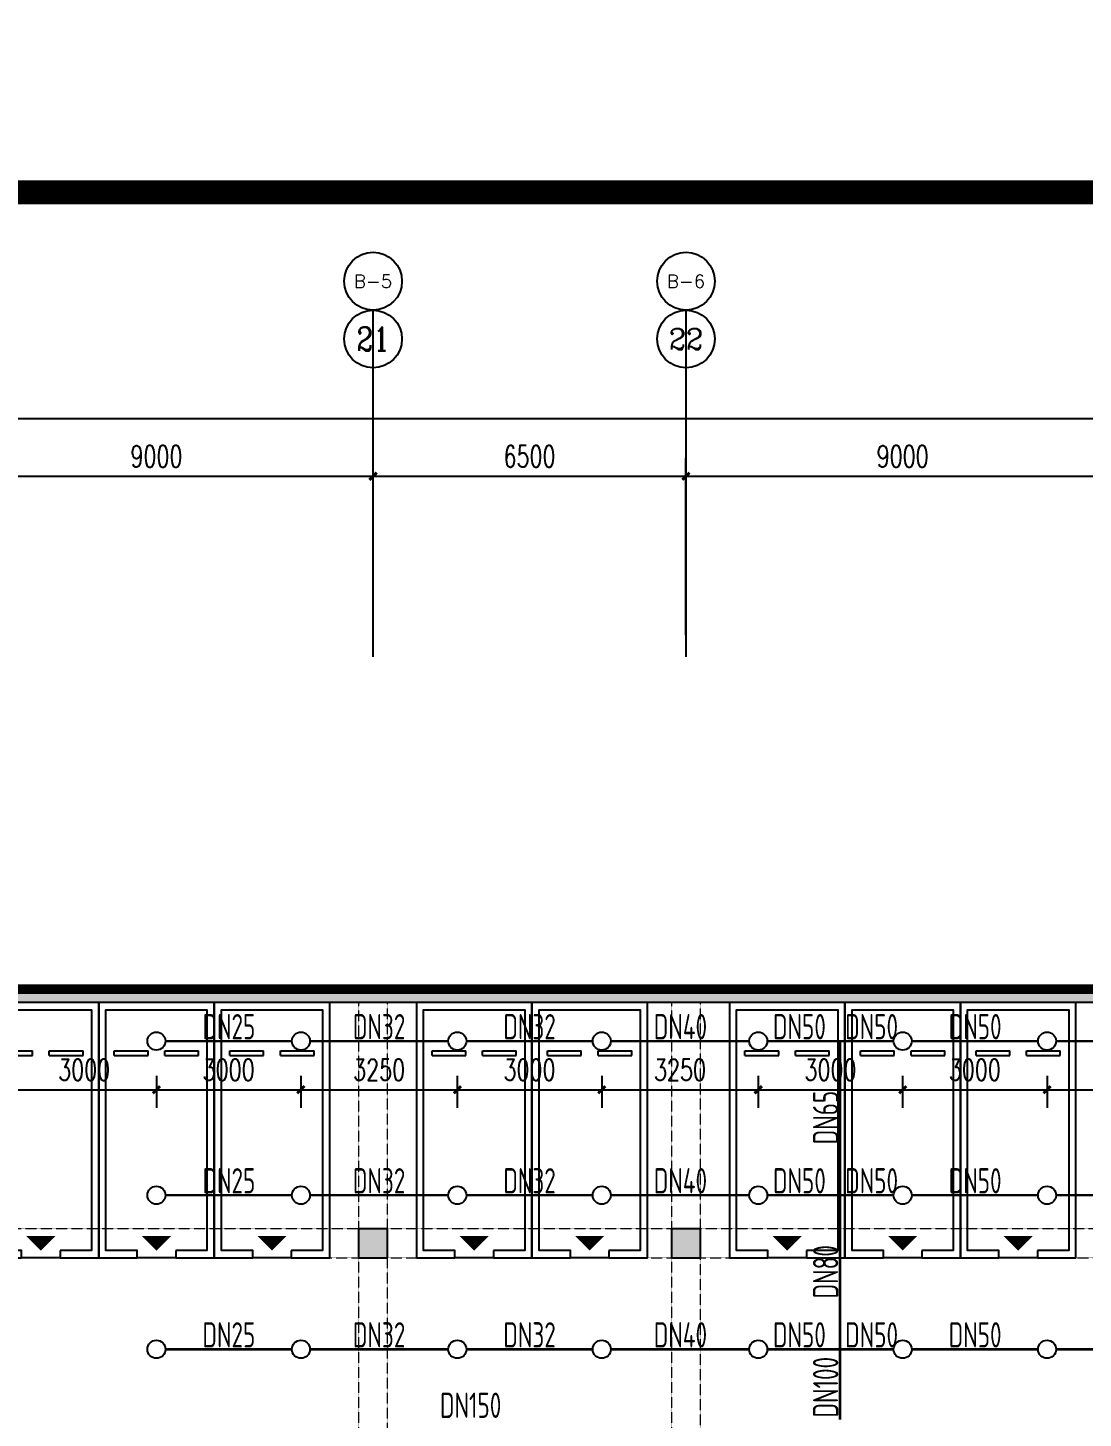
# Model space of a CAD drawing. Extents: x 6824721 to 16538177, y 2478193 to 6665639.
# Drawn here: x 8844542 to 8866464, y 2940521 to 2969395 of the extents above; entities that cross this region are included whole.
import ezdxf
from ezdxf.enums import TextEntityAlignment as Align

# ---------------------------------------------------------------- set-up
doc = ezdxf.new("R2010")
doc.units = 0
doc.header["$LTSCALE"] = 10
doc.linetypes.add('DASH', pattern=[0.35, 0.25, -0.1])
for name, color, linetype in [('0-wo', 8, 'Continuous'), ('00-停车位', 67, 'Continuous'), ('AXIS', 3, 'Continuous'), ('AXIS_TEXT', 7, 'Continuous'), ('PUB_HATCH', 8, 'Continuous'), ('S-梁-虚线', 4, 'DASH'), ('W-EQUIP_喷头', 7, 'Continuous'), ('W-PIPE-喷淋中', 6, 'Continuous'), ('W-TEXT_喷淋', 7, 'Continuous'), ('W-TWT_DIM', 3, 'Continuous'), ('WALL', 9, 'Continuous')]:
    doc.layers.add(name, color=color, linetype=linetype)
doc.layers.add('钢梁', color=141, linetype='Continuous', lineweight=18)
doc.styles.add('8B2_02', font='tssdeng.shx', dxfattribs={"width": 0.7, "bigfont": 'TSSDCHN.shx'})
doc.styles.add('_TCH_AXIS', font='COMPLEX', dxfattribs={"bigfont": 'GBCBIG'})
doc.styles.add('_TCH_DIM_T3', font='SIMPLEX', dxfattribs={"width": 0.705882, "bigfont": 'GBCBIG'})
doc.styles.add('COMPLEX', font='COMPLEX')
doc.styles.add('STANDARD_T3', font='TSSDENG.shx', dxfattribs={"width": 0.56, "bigfont": 'TSSDCHN.shx'})
doc.dimstyles.new('_TCH_ARCH&&150', dxfattribs={"dimtxt": 525, "dimasz": 150, "dimexe": 375, "dimexo": 450, "dimgap": 150, "dimtad": 1, "dimdec": 0, "dimzin": 0, "dimdsep": 46, "dimtxsty": 'STANDARD_T3', "dimblk": 'ARCHTICK', "dimcen": 0.09, "dimclrt": 7, "dimazin": 2, "dimtfac": 1, "dimtdec": 0, "dimtix": 1, "dimtmove": 2, "dimatfit": 3, "dimfxl": 0, "dimtolj": 1, "dimtzin": 0, "dimarcsym": 0})
doc.dimstyles.new('_TWT_ARCH&&150', dxfattribs={"dimtxt": 446.25, "dimasz": 150, "dimexe": 375, "dimexo": 450, "dimgap": 189.375, "dimtad": 1, "dimdec": 0, "dimzin": 0, "dimdsep": 46, "dimtxsty": '_TCH_DIM_T3', "dimblk": 'ARCHTICK', "dimcen": 0.09, "dimclrt": 7, "dimazin": 2, "dimtfac": 1, "dimtdec": 0, "dimtix": 1, "dimtmove": 2, "dimatfit": 3, "dimfxl": 0, "dimtolj": 1, "dimtzin": 0, "dimarcsym": 0})

# ---------------------------------------------------------------- blocks, each defined once
blk = doc.blocks.new('车位2400x5300')
at = {"layer": '00-停车位', "color": 251}
for p, q in [((-875, -1000), (-175, -1000)), ((-875, -1100), (-875, -1000)), ((-875, -1100), (-175, -1100)), ((-175, -1100), (-175, -1000)), ((175, -1000), (875, -1000)), ((175, -1100), (175, -1000)), ((175, -1100), (875, -1100)), ((875, -1100), (875, -1000)), ((400, -5300), (-400, -5300))]:
    blk.add_line(p, q, dxfattribs=at)
blk.add_lwpolyline([(400, -5150), (400, -5300), (1200, -5300), (1200, 0), (-1200, 0), (-1200, -5300), (-400, -5300), (-400, -5150), (-1050, -5150), (-1050, -150), (1050, -150), (1050, -5150), (400, -5150)], dxfattribs=at)
blk.add_lwpolyline([(0, -5150, 0, 600, 0), (0, -4850, 600, 600, 0)], format="xyseb", dxfattribs=at)
blk = doc.blocks.new('_FZH')
blk.add_lwpolyline([(-0.5, -0.5), (0.5, -0.5), (0.5, 0.5), (-0.5, 0.5)], close=True)
at = {"layer": 'PUB_HATCH'}
blk.add_solid([(-0.5, -0.5), (0.5, -0.5), (-0.5, 0.5), (0.5, 0.5)], dxfattribs=at)
blk = doc.blocks.new('_AXISO')
blk.add_circle((0, 0), 0.5)
at = {"layer": 'AXIS_TEXT', "style": 'COMPLEX', "width": 1.041667}
blk.add_attdef('A', text='', height=0.56, dxfattribs=at).set_placement((-0.25, -0.28), (0.25, -0.28), align=Align.FIT)
blk = doc.blocks.new('_ArchTick')
at = {"color": 0, "linetype": 'ByBlock', "const_width": 0.4}
blk.add_lwpolyline([(-0.5, -0.5), (0.5, 0.5)], dxfattribs=at)
blk = doc.blocks.new('*D235')
at = {"layer": 'AXIS', "color": 0, "lineweight": -2, "transparency": 16777216}
for p, q in [((44241, 856556), (44241, 860231)), ((53241, 856556), (53241, 860231)), ((44241, 859856), (53241, 859856))]:
    blk.add_line(p, q, dxfattribs=at)
at = {"layer": 'Defpoints', "color": 0, "transparency": 16777216}
for p in [(53241, 859856), (44241, 856106), (53241, 856106)]:
    blk.add_point(p, dxfattribs=at)
at = {"layer": 'AXIS', "color": 0, "lineweight": -2, "transparency": 16777216, "xscale": 150, "yscale": 150, "zscale": 150, "rotation": 180}
blk.add_blockref('_ArchTick', (44241, 859856), dxfattribs=at)
at = {"layer": 'AXIS', "color": 0, "lineweight": -2, "transparency": 16777216, "xscale": 150, "yscale": 150, "zscale": 150}
blk.add_blockref('_ArchTick', (53241, 859856), dxfattribs=at)
at = {"layer": 'AXIS', "color": 7, "transparency": 16777216, "insert": (48741, 860268), "char_height": 446.2, "attachment_point": 5, "style": '_TCH_DIM_T3'}
blk.add_mtext('\\A1;9000', dxfattribs=at)
blk = doc.blocks.new('*D236')
at = {"layer": 'AXIS', "color": 0, "lineweight": -2, "transparency": 16777216}
for p, q in [((53241, 856556), (53241, 860231)), ((59741, 856556), (59741, 860231)), ((53241, 859856), (59741, 859856))]:
    blk.add_line(p, q, dxfattribs=at)
at = {"layer": 'Defpoints', "color": 0, "transparency": 16777216}
for p in [(59741, 859856), (53241, 856106), (59741, 856106)]:
    blk.add_point(p, dxfattribs=at)
at = {"layer": 'AXIS', "color": 0, "lineweight": -2, "transparency": 16777216, "xscale": 150, "yscale": 150, "zscale": 150, "rotation": 180}
blk.add_blockref('_ArchTick', (53241, 859856), dxfattribs=at)
at = {"layer": 'AXIS', "color": 0, "lineweight": -2, "transparency": 16777216, "xscale": 150, "yscale": 150, "zscale": 150}
blk.add_blockref('_ArchTick', (59741, 859856), dxfattribs=at)
at = {"layer": 'AXIS', "color": 7, "transparency": 16777216, "insert": (56491, 860268), "char_height": 446.2, "attachment_point": 5, "style": '_TCH_DIM_T3'}
blk.add_mtext('\\A1;6500', dxfattribs=at)
blk = doc.blocks.new('*D237')
at = {"layer": 'AXIS', "color": 0, "lineweight": -2, "transparency": 16777216}
for p, q in [((59741, 856556), (59741, 860231)), ((68741, 856556), (68741, 860231)), ((59741, 859856), (68741, 859856))]:
    blk.add_line(p, q, dxfattribs=at)
at = {"layer": 'Defpoints', "color": 0, "transparency": 16777216}
for p in [(68741, 859856), (59741, 856106), (68741, 856106)]:
    blk.add_point(p, dxfattribs=at)
at = {"layer": 'AXIS', "color": 0, "lineweight": -2, "transparency": 16777216, "xscale": 150, "yscale": 150, "zscale": 150, "rotation": 180}
blk.add_blockref('_ArchTick', (59741, 859856), dxfattribs=at)
at = {"layer": 'AXIS', "color": 0, "lineweight": -2, "transparency": 16777216, "xscale": 150, "yscale": 150, "zscale": 150}
blk.add_blockref('_ArchTick', (68741, 859856), dxfattribs=at)
at = {"layer": 'AXIS', "color": 7, "transparency": 16777216, "insert": (64241, 860268), "char_height": 446.2, "attachment_point": 5, "style": '_TCH_DIM_T3'}
blk.add_mtext('\\A1;9000', dxfattribs=at)
blk = doc.blocks.new('*D263')
at = {"layer": 'AXIS', "color": 0, "lineweight": -2, "transparency": 16777216}
for p, q in [((-95159, 856556), (-95159, 861431)), ((106241, 856556), (106241, 861431)), ((-95159, 861056), (106241, 861056))]:
    blk.add_line(p, q, dxfattribs=at)
at = {"layer": 'Defpoints', "color": 0, "transparency": 16777216}
for p in [(106241, 861056), (-95159, 856106), (106241, 856106)]:
    blk.add_point(p, dxfattribs=at)
at = {"layer": 'AXIS', "color": 0, "lineweight": -2, "transparency": 16777216, "xscale": 150, "yscale": 150, "zscale": 150, "rotation": 180}
blk.add_blockref('_ArchTick', (-95159, 861056), dxfattribs=at)
at = {"layer": 'AXIS', "color": 0, "lineweight": -2, "transparency": 16777216, "xscale": 150, "yscale": 150, "zscale": 150}
blk.add_blockref('_ArchTick', (106241, 861056), dxfattribs=at)
at = {"layer": 'AXIS', "color": 7, "transparency": 16777216, "insert": (5541, 861468), "char_height": 446.2, "attachment_point": 5, "style": '_TCH_DIM_T3'}
blk.add_mtext('\\A1;201400', dxfattribs=at)
blk = doc.blocks.new('jkytk')
at = {"layer": 'WALL', "color": 1, "const_width": 200}
blk.add_lwpolyline([(8519064, 2958073), (8600964, 2958077), (8600964, 2890959), (8590564, 2883869, -0.196817), (8587964, 2882721), (8583164, 2882721), (8583164, 2889377), (8575664, 2889377), (8575664, 2890077), (8570864, 2890077), (8570864, 2892502), (8561864, 2892502), (8561864, 2894777), (8566139, 2894777), (8566139, 2912952), (8537789, 2912952), (8537789, 2943777), (8519064, 2943773), (8519063, 2958073)], format="xyb", dxfattribs=at)
blk = doc.blocks.new('LIANGMOBAN')
at = {"layer": 'S-梁-虚线', "color": 8, "lineweight": 18}
for p, q in [((1981941, 235178), (1981941, 230478)), ((1982541, 230478), (1982541, 235178)), ((1988441, 235178), (1988441, 230478)), ((1989041, 230478), (1989041, 235178)), ((1981941, 230478), (1973541, 230478)), ((1988441, 230478), (1982541, 230478)), ((1997441, 230478), (1989041, 230478)), ((1973541, 229878), (1981941, 229878)), ((1981941, 229878), (1981941, 221478)), ((1982541, 229878), (1988441, 229878)), ((1982541, 221478), (1982541, 229878)), ((1988441, 229878), (1988441, 221553)), ((1989041, 229878), (1997441, 229878)), ((1989041, 221553), (1989041, 229878))]:
    blk.add_line(p, q, dxfattribs=at)
blk = doc.blocks.new('*D1233')
at = {"layer": 'Defpoints', "color": 0, "transparency": 16777216}
for p in [(8844214, 2948084), (8847214, 2948084), (8847214, 2947342)]:
    blk.add_point(p, dxfattribs=at)
at = {"layer": 'W-TWT_DIM', "color": 0, "lineweight": -2, "transparency": 16777216}
for p, q in [((8844214, 2947634), (8844214, 2946967)), ((8847214, 2947634), (8847214, 2946967)), ((8844214, 2947342), (8847214, 2947342))]:
    blk.add_line(p, q, dxfattribs=at)
at = {"layer": 'W-TWT_DIM', "color": 0, "lineweight": -2, "transparency": 16777216, "xscale": 150, "yscale": 150, "zscale": 150, "rotation": 180}
blk.add_blockref('_ArchTick', (8844214, 2947342), dxfattribs=at)
at = {"layer": 'W-TWT_DIM', "color": 0, "lineweight": -2, "transparency": 16777216, "xscale": 150, "yscale": 150, "zscale": 150}
blk.add_blockref('_ArchTick', (8847214, 2947342), dxfattribs=at)
at = {"layer": 'W-TWT_DIM', "color": 7, "transparency": 16777216, "insert": (8845714, 2947755), "char_height": 446.2, "attachment_point": 5, "style": '_TCH_DIM_T3'}
blk.add_mtext('\\A1;3000', dxfattribs=at)
blk = doc.blocks.new('*D1234')
at = {"layer": 'Defpoints', "color": 0, "transparency": 16777216}
for p in [(8847214, 2948084), (8850214, 2948084), (8850214, 2947342)]:
    blk.add_point(p, dxfattribs=at)
at = {"layer": 'W-TWT_DIM', "color": 0, "lineweight": -2, "transparency": 16777216}
for p, q in [((8847214, 2947634), (8847214, 2946967)), ((8850214, 2947634), (8850214, 2946967)), ((8847214, 2947342), (8850214, 2947342))]:
    blk.add_line(p, q, dxfattribs=at)
at = {"layer": 'W-TWT_DIM', "color": 0, "lineweight": -2, "transparency": 16777216, "xscale": 150, "yscale": 150, "zscale": 150, "rotation": 180}
blk.add_blockref('_ArchTick', (8847214, 2947342), dxfattribs=at)
at = {"layer": 'W-TWT_DIM', "color": 0, "lineweight": -2, "transparency": 16777216, "xscale": 150, "yscale": 150, "zscale": 150}
blk.add_blockref('_ArchTick', (8850214, 2947342), dxfattribs=at)
at = {"layer": 'W-TWT_DIM', "color": 7, "transparency": 16777216, "insert": (8848714, 2947755), "char_height": 446.2, "attachment_point": 5, "style": '_TCH_DIM_T3'}
blk.add_mtext('\\A1;3000', dxfattribs=at)
blk = doc.blocks.new('*D1235')
at = {"layer": 'Defpoints', "color": 0, "transparency": 16777216}
for p in [(8850214, 2948084), (8853464, 2948084), (8853464, 2947342)]:
    blk.add_point(p, dxfattribs=at)
at = {"layer": 'W-TWT_DIM', "color": 0, "lineweight": -2, "transparency": 16777216}
for p, q in [((8850214, 2947634), (8850214, 2946967)), ((8853464, 2947634), (8853464, 2946967)), ((8850214, 2947342), (8853464, 2947342))]:
    blk.add_line(p, q, dxfattribs=at)
at = {"layer": 'W-TWT_DIM', "color": 0, "lineweight": -2, "transparency": 16777216, "xscale": 150, "yscale": 150, "zscale": 150, "rotation": 180}
blk.add_blockref('_ArchTick', (8850214, 2947342), dxfattribs=at)
at = {"layer": 'W-TWT_DIM', "color": 0, "lineweight": -2, "transparency": 16777216, "xscale": 150, "yscale": 150, "zscale": 150}
blk.add_blockref('_ArchTick', (8853464, 2947342), dxfattribs=at)
at = {"layer": 'W-TWT_DIM', "color": 7, "transparency": 16777216, "insert": (8851839, 2947755), "char_height": 446.2, "attachment_point": 5, "style": '_TCH_DIM_T3'}
blk.add_mtext('\\A1;3250', dxfattribs=at)
blk = doc.blocks.new('*D1236')
at = {"layer": 'Defpoints', "color": 0, "transparency": 16777216}
for p in [(8853464, 2948084), (8856464, 2948084), (8856464, 2947342)]:
    blk.add_point(p, dxfattribs=at)
at = {"layer": 'W-TWT_DIM', "color": 0, "lineweight": -2, "transparency": 16777216}
for p, q in [((8853464, 2947634), (8853464, 2946967)), ((8856464, 2947634), (8856464, 2946967)), ((8853464, 2947342), (8856464, 2947342))]:
    blk.add_line(p, q, dxfattribs=at)
at = {"layer": 'W-TWT_DIM', "color": 0, "lineweight": -2, "transparency": 16777216, "xscale": 150, "yscale": 150, "zscale": 150, "rotation": 180}
blk.add_blockref('_ArchTick', (8853464, 2947342), dxfattribs=at)
at = {"layer": 'W-TWT_DIM', "color": 0, "lineweight": -2, "transparency": 16777216, "xscale": 150, "yscale": 150, "zscale": 150}
blk.add_blockref('_ArchTick', (8856464, 2947342), dxfattribs=at)
at = {"layer": 'W-TWT_DIM', "color": 7, "transparency": 16777216, "insert": (8854964, 2947755), "char_height": 446.2, "attachment_point": 5, "style": '_TCH_DIM_T3'}
blk.add_mtext('\\A1;3000', dxfattribs=at)
blk = doc.blocks.new('*D1237')
at = {"layer": 'Defpoints', "color": 0, "transparency": 16777216}
for p in [(8856464, 2948084), (8859714, 2948084), (8859714, 2947342)]:
    blk.add_point(p, dxfattribs=at)
at = {"layer": 'W-TWT_DIM', "color": 0, "lineweight": -2, "transparency": 16777216}
for p, q in [((8856464, 2947634), (8856464, 2946967)), ((8859714, 2947634), (8859714, 2946967)), ((8856464, 2947342), (8859714, 2947342))]:
    blk.add_line(p, q, dxfattribs=at)
at = {"layer": 'W-TWT_DIM', "color": 0, "lineweight": -2, "transparency": 16777216, "xscale": 150, "yscale": 150, "zscale": 150, "rotation": 180}
blk.add_blockref('_ArchTick', (8856464, 2947342), dxfattribs=at)
at = {"layer": 'W-TWT_DIM', "color": 0, "lineweight": -2, "transparency": 16777216, "xscale": 150, "yscale": 150, "zscale": 150}
blk.add_blockref('_ArchTick', (8859714, 2947342), dxfattribs=at)
at = {"layer": 'W-TWT_DIM', "color": 7, "transparency": 16777216, "insert": (8858089, 2947755), "char_height": 446.2, "attachment_point": 5, "style": '_TCH_DIM_T3'}
blk.add_mtext('\\A1;3250', dxfattribs=at)
blk = doc.blocks.new('*D1238')
at = {"layer": 'Defpoints', "color": 0, "transparency": 16777216}
for p in [(8859714, 2948084), (8862714, 2948084), (8862714, 2947342)]:
    blk.add_point(p, dxfattribs=at)
at = {"layer": 'W-TWT_DIM', "color": 0, "lineweight": -2, "transparency": 16777216}
for p, q in [((8859714, 2947634), (8859714, 2946967)), ((8862714, 2947634), (8862714, 2946967)), ((8859714, 2947342), (8862714, 2947342))]:
    blk.add_line(p, q, dxfattribs=at)
at = {"layer": 'W-TWT_DIM', "color": 0, "lineweight": -2, "transparency": 16777216, "xscale": 150, "yscale": 150, "zscale": 150, "rotation": 180}
blk.add_blockref('_ArchTick', (8859714, 2947342), dxfattribs=at)
at = {"layer": 'W-TWT_DIM', "color": 0, "lineweight": -2, "transparency": 16777216, "xscale": 150, "yscale": 150, "zscale": 150}
blk.add_blockref('_ArchTick', (8862714, 2947342), dxfattribs=at)
at = {"layer": 'W-TWT_DIM', "color": 7, "transparency": 16777216, "insert": (8861214, 2947755), "char_height": 446.2, "attachment_point": 5, "style": '_TCH_DIM_T3'}
blk.add_mtext('\\A1;3000', dxfattribs=at)
blk = doc.blocks.new('*D1239')
at = {"layer": 'Defpoints', "color": 0, "transparency": 16777216}
for p in [(8862714, 2948084), (8865714, 2948084), (8865714, 2947342)]:
    blk.add_point(p, dxfattribs=at)
at = {"layer": 'W-TWT_DIM', "color": 0, "lineweight": -2, "transparency": 16777216}
for p, q in [((8862714, 2947634), (8862714, 2946967)), ((8865714, 2947634), (8865714, 2946967)), ((8862714, 2947342), (8865714, 2947342))]:
    blk.add_line(p, q, dxfattribs=at)
at = {"layer": 'W-TWT_DIM', "color": 0, "lineweight": -2, "transparency": 16777216, "xscale": 150, "yscale": 150, "zscale": 150, "rotation": 180}
blk.add_blockref('_ArchTick', (8862714, 2947342), dxfattribs=at)
at = {"layer": 'W-TWT_DIM', "color": 0, "lineweight": -2, "transparency": 16777216, "xscale": 150, "yscale": 150, "zscale": 150}
blk.add_blockref('_ArchTick', (8865714, 2947342), dxfattribs=at)
at = {"layer": 'W-TWT_DIM', "color": 7, "transparency": 16777216, "insert": (8864214, 2947755), "char_height": 446.2, "attachment_point": 5, "style": '_TCH_DIM_T3'}
blk.add_mtext('\\A1;3000', dxfattribs=at)
blk = doc.blocks.new('*D1240')
at = {"layer": 'Defpoints', "color": 0, "transparency": 16777216}
for p in [(8865714, 2948084), (8868714, 2948084), (8868714, 2947342)]:
    blk.add_point(p, dxfattribs=at)
at = {"layer": 'W-TWT_DIM', "color": 0, "lineweight": -2, "transparency": 16777216}
for p, q in [((8865714, 2947634), (8865714, 2946967)), ((8868714, 2947634), (8868714, 2946967)), ((8865714, 2947342), (8868714, 2947342))]:
    blk.add_line(p, q, dxfattribs=at)
at = {"layer": 'W-TWT_DIM', "color": 0, "lineweight": -2, "transparency": 16777216, "xscale": 150, "yscale": 150, "zscale": 150, "rotation": 180}
blk.add_blockref('_ArchTick', (8865714, 2947342), dxfattribs=at)
at = {"layer": 'W-TWT_DIM', "color": 0, "lineweight": -2, "transparency": 16777216, "xscale": 150, "yscale": 150, "zscale": 150}
blk.add_blockref('_ArchTick', (8868714, 2947342), dxfattribs=at)
at = {"layer": 'W-TWT_DIM', "color": 7, "transparency": 16777216, "insert": (8867214, 2947755), "char_height": 446.2, "attachment_point": 5, "style": '_TCH_DIM_T3'}
blk.add_mtext('\\A1;3000', dxfattribs=at)
blk = doc.blocks.new('$TwtSys$00000125')
blk.add_circle((0, 0, 0), 1)
blk = doc.blocks.new('wet 45u67i')
at = {"layer": 'AXIS', "color": 8}
for p, q in [((53241.4, 856105.8), (53241.4, 863305.8)), ((59741.4, 856105.8), (59741.4, 863305.8))]:
    blk.add_line(p, q, dxfattribs=at)
at = {"layer": 'AXIS', "color": 3}
for p, q in [((53241.4, 856105.8), (53241.4, 862105.8)), ((59741.4, 856105.8), (59741.4, 862105.8))]:
    blk.add_line(p, q, dxfattribs=at)
at = {"layer": 'AXIS', "color": 8}
ref = blk.add_blockref('_AXISO', (53241.4, 863905.8), dxfattribs=dict(at, xscale=1200, yscale=1200, zscale=1200))
ref.add_attrib('A', 'B-5', dxfattribs={"layer": 'AXIS_TEXT', "height": 269.48, "style": '_TCH_AXIS'}).set_placement((52843.6, 863771), (53639.2, 863771), align=Align.FIT)
ref = blk.add_blockref('_AXISO', (59741.4, 863905.8), dxfattribs=dict(at, xscale=1200, yscale=1200, zscale=1200))
ref.add_attrib('A', 'B-6', dxfattribs={"layer": 'AXIS_TEXT', "height": 269.48, "style": '_TCH_AXIS'}).set_placement((59343.6, 863771), (60139.2, 863771), align=Align.FIT)
ref = blk.add_blockref('_AXISO', (53241.4, 862705.8), dxfattribs=dict(at, xscale=1200, yscale=1200, zscale=1200))
ref.add_attrib('A', '21', dxfattribs={"layer": 'AXIS_TEXT', "height": 492.67, "style": '_TCH_AXIS'}).set_placement((52901.2, 862459.4), (53581.6, 862459.4), align=Align.FIT)
ref = blk.add_blockref('_AXISO', (59741.4, 862705.8), dxfattribs=dict(at, xscale=1200, yscale=1200, zscale=1200))
ref.add_attrib('A', '22', dxfattribs={"layer": 'AXIS_TEXT', "height": 441.41, "style": '_TCH_AXIS'}).set_placement((59384.1, 862485), (60098.7, 862485), align=Align.FIT)
at = {"layer": 'AXIS', "color": 3}
for p1, p2, distance, picture, middle in [((-95158.6, 856105.8), (106241.4, 856105.8), 4950, '*D263', (5541.4, 861468.3)), ((44241.4, 856105.8), (53241.4, 856105.8), 3750, '*D235', (48741.4, 860268.3)), ((53241.4, 856105.8), (59741.4, 856105.8), 3750, '*D236', (56491.4, 860268.3)), ((59741.4, 856105.8), (68741.4, 856105.8), 3750, '*D237', (64241.4, 860268.3))]:
    dim = blk.add_aligned_dim(p1=p1, p2=p2, distance=distance, dimstyle='_TCH_ARCH&&150', dxfattribs=at)
    dim.commit()
    dim.dimension.update_dxf_attribs({"geometry": picture, "text_midpoint": middle})

msp = doc.modelspace()

# ---------------------------------------------------------------- hatches: boundary and pattern name
at = {"layer": '0-wo'}
msp.add_hatch(color=8, dxfattribs=at).paths.add_polyline_path([(8900739.1, 2949151.5), (8900739.1, 2949451.5), (8824564.1, 2949451.5), (8824564.1, 2949251.5), (8824714.1, 2949151.5)])

# ---------------------------------------------------------------- linework, layer by layer
at = {"layer": '0-wo', "color": 8}
for p, q in [((8900739.1, 2949451.5), (8824564.1, 2949451.5)), ((8900739.1, 2949151.5), (8824714.1, 2949151.5))]:
    msp.add_line(p, q, dxfattribs=at)
at = {"layer": '0-wo', "color": 8, "const_width": 500, "flags": 128}
msp.add_lwpolyline([(8691080.4, 2969119.7), (8705176, 2967745.3), (8719304.3, 2966762.9), (8733454.4, 2966173.1), (8747615.4, 2965976.5), (8823194.8, 2965976.5), (8898774.1, 2965976.5), (8906244.1, 2965790.4), (8913695.6, 2965232.5), (8921110, 2964304.2), (8928469, 2963007.8), (8935754.4, 2961346.6), (8942947.9, 2959324.6), (8950031.8, 2956946.9), (8956988.6, 2954219.3), (8963800.8, 2951148.7), (8970451.7, 2947742.7), (8976924.7, 2944009.6), (8983203.8, 2939958.9), (8911619.7, 2861304.6), (8840035.6, 2782650.4), (8768451.5, 2703996.1), (8691080.4, 2726323), (8691080.4, 2847721.3)], close=True, dxfattribs=at)
at = {"layer": 'W-PIPE-喷淋中', "ltscale": 1.5, "const_width": 52.5}
for points in [[(8850026.6, 2948351.5), (8847401.6, 2948351.5)], [(8853276.6, 2948351.5), (8850401.6, 2948351.5)], [(8856276.6, 2948351.5), (8853651.6, 2948351.5)], [(8859526.6, 2948351.5), (8856651.6, 2948351.5)], [(8861414.1, 2948351.5), (8859901.6, 2948351.5)], [(8862526.6, 2948351.5), (8861414.1, 2948351.5)], [(8861414.1, 2948351.5), (8861414.1, 2945151.5)], [(8865526.6, 2948351.5), (8862901.6, 2948351.5)], [(8868526.6, 2948351.5), (8865901.6, 2948351.5)], [(8847401.6, 2945151.5), (8850026.6, 2945151.5)], [(8850401.6, 2945151.5), (8853276.6, 2945151.5)], [(8853651.6, 2945151.5), (8856276.6, 2945151.5)], [(8856651.6, 2945151.5), (8859526.6, 2945151.5)], [(8859901.6, 2945151.5), (8861414.1, 2945151.5)], [(8861414.1, 2945151.5), (8861414.1, 2941951.5)], [(8861414.1, 2945151.5), (8862526.6, 2945151.5)], [(8862901.6, 2945151.5), (8865526.6, 2945151.5)], [(8865901.6, 2945151.5), (8868526.6, 2945151.5)], [(8850026.6, 2941951.5), (8847401.6, 2941951.5)], [(8853276.6, 2941951.5), (8850401.6, 2941951.5)], [(8856276.6, 2941951.5), (8853651.6, 2941951.5)], [(8859526.6, 2941951.5), (8856651.6, 2941951.5)], [(8861414.1, 2941951.5), (8859901.6, 2941951.5)], [(8862526.6, 2941951.5), (8861414.1, 2941951.5)], [(8861414.1, 2941951.5), (8861414.1, 2940489)], [(8865526.6, 2941951.5), (8862901.6, 2941951.5)], [(8868526.6, 2941951.5), (8865901.6, 2941951.5)]]:
    msp.add_lwpolyline(points, dxfattribs=at)

# ---------------------------------------------------------------- block references
msp.add_blockref('jkytk', (305383.7, -8645.8))
at = {"layer": '0-wo'}
msp.add_blockref('wet 45u67i', (8798472.7, 2100226.9), dxfattribs=at)
at = {"layer": '0-wo', "color": 8}
for p in [(8844814.1, 2949151.5), (8847214.1, 2949151.5), (8849614.1, 2949151.5), (8853814.1, 2949151.5), (8856214.1, 2949151.5), (8860314.1, 2949151.5), (8862714.1, 2949151.5), (8865114.1, 2949151.5)]:
    msp.add_blockref('车位2400x5300', p, dxfattribs=at)
at = {"layer": '0-wo', "color": 8, "xscale": 600, "yscale": 600, "zscale": 600, "rotation": 90}
for p in [(8851714.1, 2944151.5), (8858214.1, 2944151.5)]:
    msp.add_blockref('_FZH', p, dxfattribs=at)
at = {"layer": 'W-EQUIP_喷头', "xscale": 187.5, "yscale": 187.5, "zscale": 187.5}
for p in [(8847214.1, 2948351.5), (8850214.1, 2948351.5), (8853464.1, 2948351.5), (8856464.1, 2948351.5), (8859714.1, 2948351.5), (8862714.1, 2948351.5), (8865714.1, 2948351.5), (8847214.1, 2945151.5), (8850214.1, 2945151.5), (8853464.1, 2945151.5), (8856464.1, 2945151.5), (8859714.1, 2945151.5), (8862714.1, 2945151.5), (8865714.1, 2945151.5), (8847214.1, 2941951.5), (8850214.1, 2941951.5), (8853464.1, 2941951.5), (8856464.1, 2941951.5), (8859714.1, 2941951.5), (8862714.1, 2941951.5), (8865714.1, 2941951.5)]:
    msp.add_blockref('$TwtSys$00000125', p, dxfattribs=at)
at = {"layer": '钢梁', "color": 6}
msp.add_blockref('LIANGMOBAN', (6869472.7, 2713973), dxfattribs=at)

# ---------------------------------------------------------------- texts
at = {"layer": 'W-TEXT_喷淋', "style": '8B2_02', "width": 0.7}
for s, p in [('DN25', (8848169.9, 2948389)), ('DN32', (8851294.9, 2948389)), ('DN32', (8854419.9, 2948389)), ('DN40', (8857544.9, 2948389)), ('DN50', (8860019.9, 2948389)), ('DN50', (8861519.9, 2948389)), ('DN50', (8863669.9, 2948389)), ('DN25', (8848169.9, 2945189)), ('DN32', (8851294.9, 2945189)), ('DN32', (8854419.9, 2945189)), ('DN40', (8857544.9, 2945189)), ('DN50', (8860019.9, 2945189)), ('DN50', (8861519.9, 2945189)), ('DN50', (8863669.9, 2945189)), ('DN25', (8848169.9, 2941989)), ('DN32', (8851294.9, 2941989)), ('DN32', (8854419.9, 2941989)), ('DN40', (8857544.9, 2941989)), ('DN50', (8860019.9, 2941989)), ('DN50', (8861519.9, 2941989)), ('DN50', (8863669.9, 2941989)), ('DN150', (8853103.6, 2940526.5))]:
    msp.add_text(s, height=525, dxfattribs=at).set_placement(p)
for s, p in [('DN65', (8861376.6, 2946207.3)), ('DN80', (8861376.6, 2943007.3)), ('DN100', (8861376.6, 2940534.7))]:
    msp.add_text(s, height=525, rotation=90, dxfattribs=at).set_placement(p)

# ---------------------------------------------------------------- dimensions: what is measured, and where the dimension line sits
at = {"layer": 'W-TWT_DIM'}
for p1, p2, picture, middle in [((8844214.1, 2948083.9), (8847214.1, 2948083.9), '*D1233', (8845714.1, 2947755)), ((8847214.1, 2948083.9), (8850214.1, 2948083.9), '*D1234', (8848714.1, 2947755)), ((8850214.1, 2948083.9), (8853464.1, 2948083.9), '*D1235', (8851839.1, 2947755)), ((8853464.1, 2948083.9), (8856464.1, 2948083.9), '*D1236', (8854964.1, 2947755)), ((8856464.1, 2948083.9), (8859714.1, 2948083.9), '*D1237', (8858089.1, 2947755)), ((8859714.1, 2948083.9), (8862714.1, 2948083.9), '*D1238', (8861214.1, 2947755)), ((8862714.1, 2948083.9), (8865714.1, 2948083.9), '*D1239', (8864214.1, 2947755)), ((8865714.1, 2948083.9), (8868714.1, 2948083.9), '*D1240', (8867214.1, 2947755))]:
    dim = msp.add_aligned_dim(p1=p1, p2=p2, distance=-741.4, dimstyle='_TWT_ARCH&&150', dxfattribs=at)
    dim.commit()
    dim.dimension.update_dxf_attribs({"geometry": picture, "text_midpoint": middle})

doc.saveas('drawing.dxf')
